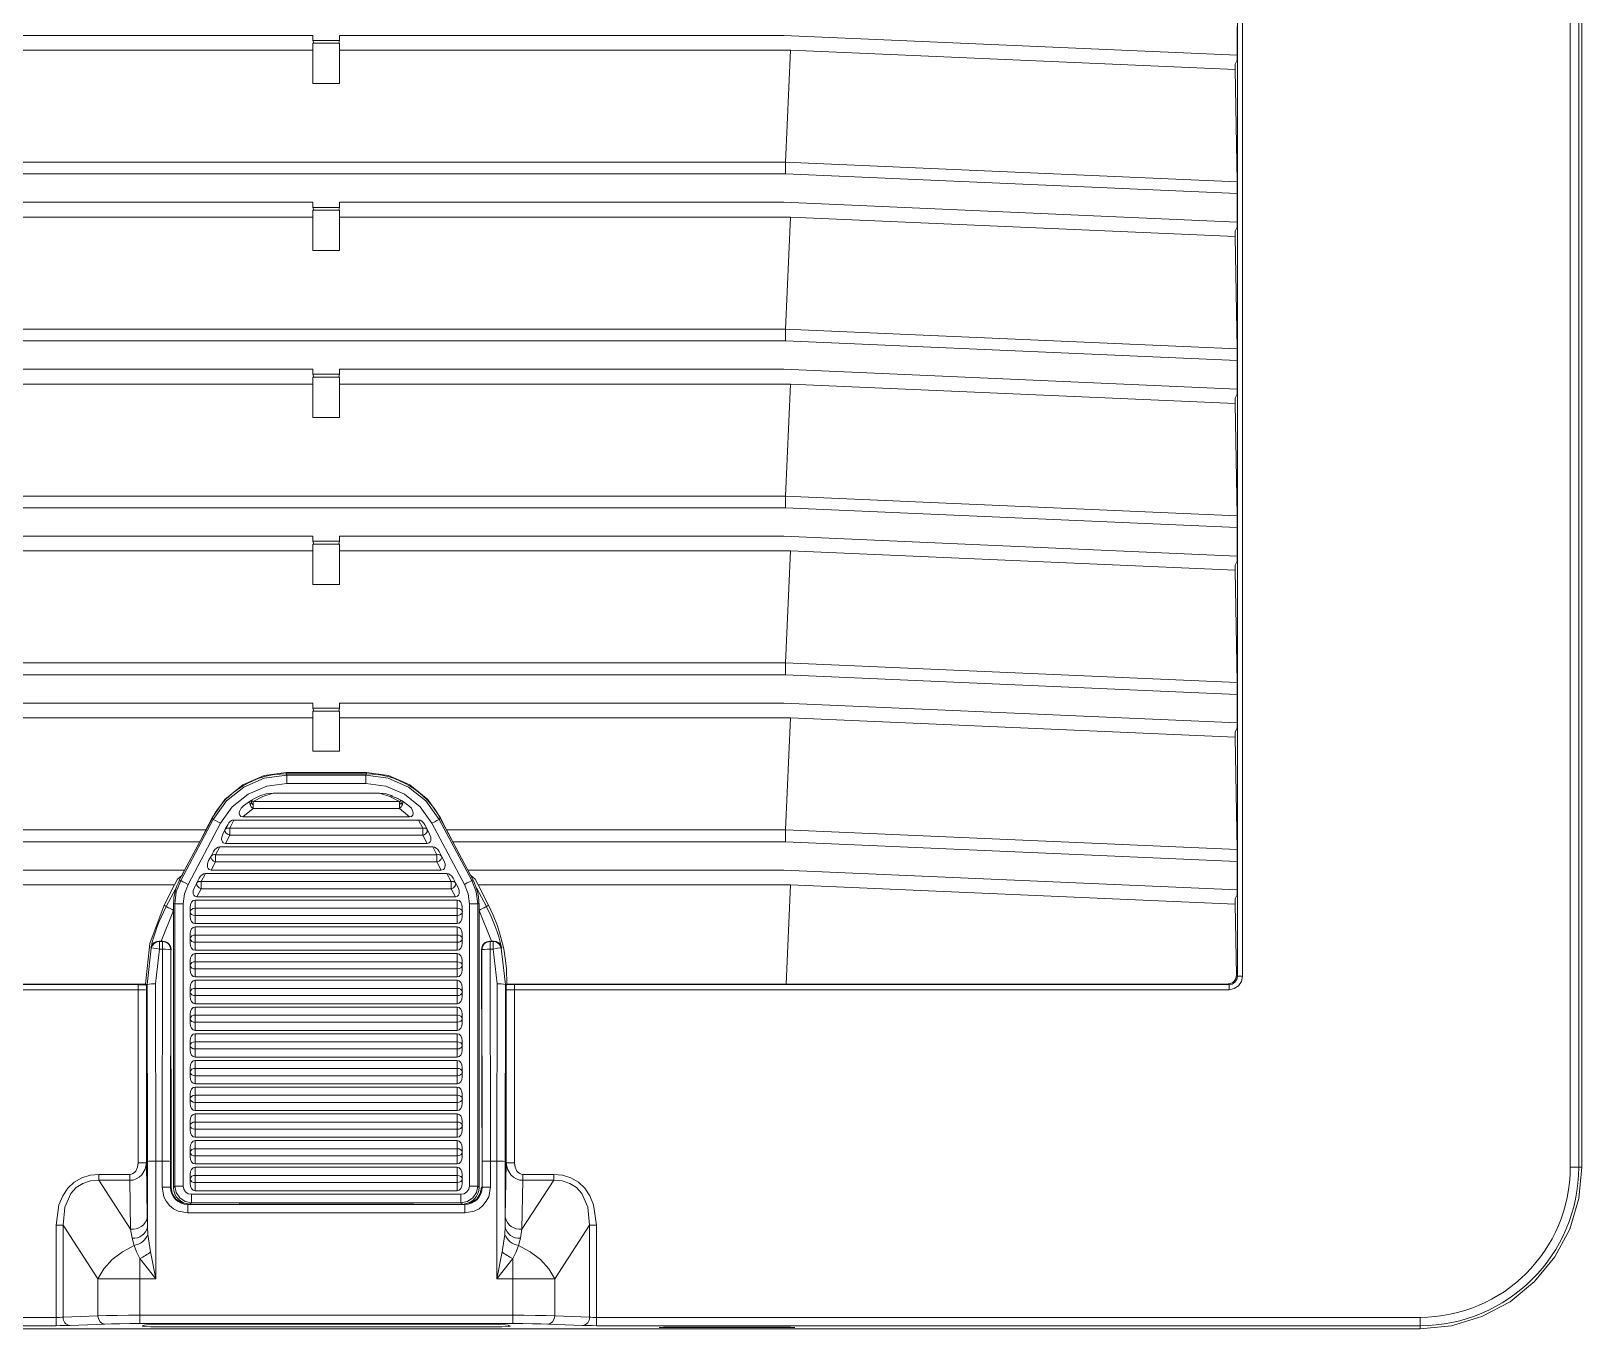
# Model space of a CAD drawing. Header units: millimetres. Extents: x -6000 to 26000, y -6000 to 26000.
# Drawn here: x 118.1 to 131.02, y -4200.36 to -4189.55 of the extents above; entities that cross this region are included whole.
import ezdxf

# ---------------------------------------------------------------- set-up
doc = ezdxf.new("R2010")
doc.units = ezdxf.units.MM
doc.header["$MEASUREMENT"] = 0
doc.layers.add('Чертеж и Рисунок_Ном._пера__7', color=7, linetype='Continuous', lineweight=15)
doc.layers.add('Чертеж и Рисунок_Ном._пера__8', color=7, linetype='Continuous', lineweight=15, true_color=0xa80f02)

msp = doc.modelspace()

# ---------------------------------------------------------------- linework, layer by layer
at = {"layer": 'Чертеж и Рисунок_Ном._пера__7', "color": 7, "linetype": 'Continuous', "lineweight": 15}
for p, q in [((130.923, -4199.015), (130.923, -4180.793)), ((130.993, -4199.015), (130.993, -4180.793)), ((131.02, -4199.015), (131.02, -4180.793)), ((128.15, -4182.382), (128.15, -4197.425)), ((128.192, -4182.382), (128.192, -4197.425)), ((116.748, -4189.586), (120.449, -4189.586)), ((120.449, -4189.628), (120.449, -4189.586)), ((120.671, -4189.586), (124.372, -4189.586)), ((120.671, -4189.586), (120.671, -4189.628)), ((124.372, -4189.586), (128.148, -4189.751)), ((128.148, -4189.751), (128.148, -4189.513)), ((116.693, -4189.709), (120.449, -4189.709)), ((120.449, -4189.628), (120.671, -4189.628)), ((120.455, -4189.652), (120.449, -4189.628)), ((120.449, -4189.987), (120.449, -4189.652)), ((120.449, -4189.652), (120.455, -4189.652)), ((120.455, -4189.652), (120.665, -4189.652)), ((120.671, -4189.628), (120.665, -4189.652)), ((120.665, -4189.652), (120.671, -4189.652)), ((120.671, -4189.652), (120.671, -4189.987)), ((120.671, -4189.709), (124.427, -4189.709)), ((124.427, -4189.709), (124.386, -4190.642)), ((128.131, -4189.87), (124.427, -4189.709)), ((128.148, -4189.793), (128.131, -4189.826)), ((128.131, -4189.87), (128.131, -4189.826)), ((128.131, -4189.87), (128.147, -4190.806)), ((128.147, -4189.751), (128.147, -4189.796)), ((128.148, -4189.751), (128.148, -4189.793)), ((120.449, -4189.987), (120.671, -4189.987)), ((116.734, -4190.642), (124.386, -4190.642)), ((124.386, -4190.642), (128.147, -4190.806)), ((124.384, -4190.74), (116.736, -4190.74)), ((124.384, -4190.74), (128.148, -4190.904)), ((128.148, -4191.142), (128.148, -4190.904)), ((116.748, -4190.977), (120.449, -4190.977)), ((120.449, -4191.019), (120.449, -4190.977)), ((120.449, -4191.019), (120.671, -4191.019)), ((120.455, -4191.043), (120.449, -4191.019)), ((120.671, -4191.019), (120.665, -4191.043)), ((120.671, -4190.977), (124.372, -4190.977)), ((120.671, -4190.977), (120.671, -4191.019)), ((124.372, -4190.977), (128.148, -4191.142)), ((116.693, -4191.1), (120.449, -4191.1)), ((120.449, -4191.378), (120.449, -4191.043)), ((120.449, -4191.043), (120.455, -4191.043)), ((120.455, -4191.043), (120.665, -4191.043)), ((120.665, -4191.043), (120.671, -4191.043)), ((120.671, -4191.043), (120.671, -4191.378)), ((120.671, -4191.1), (124.427, -4191.1)), ((124.427, -4191.1), (124.386, -4192.033)), ((128.131, -4191.261), (124.427, -4191.1)), ((128.147, -4191.142), (128.147, -4191.187)), ((128.148, -4191.142), (128.148, -4191.184)), ((128.148, -4191.184), (128.131, -4191.217)), ((128.131, -4191.261), (128.131, -4191.217)), ((128.131, -4191.261), (128.147, -4192.197)), ((120.449, -4191.378), (120.671, -4191.378)), ((116.734, -4192.033), (124.386, -4192.033)), ((124.386, -4192.033), (128.147, -4192.197)), ((124.384, -4192.131), (116.736, -4192.131)), ((124.384, -4192.131), (128.148, -4192.295)), ((128.148, -4192.533), (128.148, -4192.295)), ((116.748, -4192.368), (120.449, -4192.368)), ((120.449, -4192.41), (120.449, -4192.368)), ((120.449, -4192.41), (120.671, -4192.41)), ((120.455, -4192.434), (120.449, -4192.41)), ((120.449, -4192.434), (120.455, -4192.434)), ((120.449, -4192.769), (120.449, -4192.434)), ((120.455, -4192.434), (120.665, -4192.434)), ((120.671, -4192.41), (120.665, -4192.434)), ((120.665, -4192.434), (120.671, -4192.434)), ((120.671, -4192.368), (124.372, -4192.368)), ((120.671, -4192.368), (120.671, -4192.41)), ((120.671, -4192.434), (120.671, -4192.769)), ((124.372, -4192.368), (128.148, -4192.533)), ((116.693, -4192.491), (120.449, -4192.491)), ((120.671, -4192.491), (124.427, -4192.491)), ((124.427, -4192.491), (124.386, -4193.424)), ((128.131, -4192.652), (124.427, -4192.491)), ((128.148, -4192.575), (128.131, -4192.608)), ((128.147, -4192.533), (128.147, -4192.578)), ((128.148, -4192.533), (128.148, -4192.575)), ((128.131, -4192.652), (128.131, -4192.608)), ((128.131, -4192.652), (128.147, -4193.588)), ((120.449, -4192.769), (120.671, -4192.769)), ((116.734, -4193.424), (124.386, -4193.424)), ((124.386, -4193.424), (128.147, -4193.588)), ((124.384, -4193.522), (116.736, -4193.522)), ((124.384, -4193.522), (128.148, -4193.686)), ((128.148, -4193.924), (128.148, -4193.686)), ((116.748, -4193.759), (120.449, -4193.759)), ((120.449, -4193.801), (120.449, -4193.759)), ((120.449, -4193.801), (120.671, -4193.801)), ((120.455, -4193.825), (120.449, -4193.801)), ((120.449, -4193.825), (120.455, -4193.825)), ((120.449, -4194.16), (120.449, -4193.825)), ((120.455, -4193.825), (120.665, -4193.825)), ((120.671, -4193.801), (120.665, -4193.825)), ((120.665, -4193.825), (120.671, -4193.825)), ((120.671, -4193.759), (124.372, -4193.759)), ((120.671, -4193.759), (120.671, -4193.801)), ((120.671, -4193.825), (120.671, -4194.16)), ((124.372, -4193.759), (128.148, -4193.924)), ((116.693, -4193.882), (120.449, -4193.882)), ((120.671, -4193.882), (124.427, -4193.882)), ((124.427, -4193.882), (124.386, -4194.815)), ((128.131, -4194.043), (124.427, -4193.882)), ((128.148, -4193.966), (128.131, -4193.999)), ((128.131, -4194.043), (128.131, -4193.999)), ((128.147, -4193.924), (128.147, -4193.969)), ((128.148, -4193.924), (128.148, -4193.966)), ((128.131, -4194.043), (128.147, -4194.979)), ((120.449, -4194.16), (120.671, -4194.16)), ((116.734, -4194.815), (124.386, -4194.815)), ((124.384, -4194.913), (116.736, -4194.913)), ((124.384, -4194.913), (128.148, -4195.077)), ((124.386, -4194.815), (128.147, -4194.979)), ((116.748, -4195.15), (120.449, -4195.15)), ((120.449, -4195.192), (120.449, -4195.15)), ((120.671, -4195.15), (124.372, -4195.15)), ((120.671, -4195.15), (120.671, -4195.192)), ((124.372, -4195.15), (128.148, -4195.315)), ((128.148, -4195.315), (128.148, -4195.077)), ((116.693, -4195.273), (120.449, -4195.273)), ((120.449, -4195.192), (120.671, -4195.192)), ((120.455, -4195.216), (120.449, -4195.192)), ((120.449, -4195.216), (120.455, -4195.216)), ((120.449, -4195.551), (120.449, -4195.216)), ((120.455, -4195.216), (120.665, -4195.216)), ((120.671, -4195.192), (120.665, -4195.216)), ((120.665, -4195.216), (120.671, -4195.216)), ((120.671, -4195.216), (120.671, -4195.551)), ((120.671, -4195.273), (124.427, -4195.273)), ((124.427, -4195.273), (124.386, -4196.206)), ((128.131, -4195.434), (124.427, -4195.273)), ((128.148, -4195.357), (128.131, -4195.39)), ((128.131, -4195.434), (128.131, -4195.39)), ((128.147, -4195.315), (128.147, -4195.36)), ((128.148, -4195.315), (128.148, -4195.357)), ((120.449, -4195.551), (120.671, -4195.551)), ((128.131, -4195.434), (128.147, -4196.37)), ((120.224, -4195.738), (120.231, -4195.75)), ((120.224, -4195.738), (120.895, -4195.738)), ((120.225, -4195.728), (120.895, -4195.728)), ((120.231, -4195.75), (120.888, -4195.75)), ((120.231, -4195.819), (120.888, -4195.819)), ((120.895, -4195.738), (120.888, -4195.75)), ((120.117, -4195.901), (121.002, -4195.901)), ((121.165, -4195.948), (121.095, -4195.921)), ((121.152, -4195.943), (121.191, -4195.963)), ((119.864, -4196.096), (119.95, -4196.028)), ((119.871, -4196.005), (119.928, -4195.963)), ((119.925, -4195.993), (119.936, -4195.982)), ((119.95, -4195.969), (121.169, -4195.969)), ((121.169, -4196.028), (119.95, -4196.028)), ((121.169, -4196.028), (121.254, -4196.096)), ((121.194, -4195.993), (121.183, -4195.982)), ((121.248, -4196.005), (121.191, -4195.963)), ((116.734, -4196.206), (119.557, -4196.206)), ((119.335, -4196.625), (119.611, -4196.107)), ((119.347, -4196.628), (119.618, -4196.118)), ((119.408, -4196.66), (119.679, -4196.151)), ((119.557, -4196.206), (119.609, -4196.105)), ((119.611, -4196.107), (119.618, -4196.118)), ((119.718, -4196.201), (119.698, -4196.24)), ((119.739, -4196.163), (119.718, -4196.201)), ((119.791, -4196.124), (119.755, -4196.191)), ((119.755, -4196.191), (121.364, -4196.191)), ((119.755, -4196.251), (119.755, -4196.191)), ((119.791, -4196.124), (121.328, -4196.124)), ((121.254, -4196.096), (119.864, -4196.096)), ((121.328, -4196.124), (121.364, -4196.191)), ((121.364, -4196.251), (121.364, -4196.191)), ((121.38, -4196.163), (121.401, -4196.201)), ((121.421, -4196.24), (121.401, -4196.201)), ((121.44, -4196.151), (121.711, -4196.66)), ((121.508, -4196.107), (121.501, -4196.118)), ((121.501, -4196.118), (121.772, -4196.628)), ((121.508, -4196.107), (121.783, -4196.625)), ((121.511, -4196.105), (121.562, -4196.206)), ((121.562, -4196.206), (124.386, -4196.206)), ((124.386, -4196.206), (128.147, -4196.37)), ((119.506, -4196.304), (116.736, -4196.304)), ((119.506, -4196.304), (119.38, -4196.541)), ((119.719, -4196.318), (119.755, -4196.251)), ((121.4, -4196.318), (119.719, -4196.318)), ((121.364, -4196.251), (119.755, -4196.251)), ((121.4, -4196.318), (121.364, -4196.251)), ((121.74, -4196.541), (121.614, -4196.304)), ((121.614, -4196.304), (124.384, -4196.304)), ((124.384, -4196.304), (128.148, -4196.468)), ((119.6, -4196.424), (119.579, -4196.462)), ((119.62, -4196.386), (119.6, -4196.424)), ((119.673, -4196.346), (119.637, -4196.414)), ((119.637, -4196.414), (121.482, -4196.414)), ((119.637, -4196.473), (119.637, -4196.414)), ((119.673, -4196.346), (121.446, -4196.346)), ((121.446, -4196.346), (121.482, -4196.414)), ((121.482, -4196.473), (121.482, -4196.414)), ((121.499, -4196.386), (121.519, -4196.424)), ((121.539, -4196.462), (121.519, -4196.424)), ((116.748, -4196.541), (119.38, -4196.541)), ((119.358, -4196.583), (119.32, -4196.617)), ((119.358, -4196.583), (119.38, -4196.541)), ((119.518, -4196.637), (119.554, -4196.569)), ((119.554, -4196.569), (121.565, -4196.569)), ((119.601, -4196.541), (119.637, -4196.473)), ((121.518, -4196.541), (119.601, -4196.541)), ((121.482, -4196.473), (119.637, -4196.473)), ((121.518, -4196.541), (121.482, -4196.473)), ((121.565, -4196.569), (121.601, -4196.637)), ((121.74, -4196.541), (121.762, -4196.583)), ((121.74, -4196.541), (124.372, -4196.541)), ((121.8, -4196.617), (121.762, -4196.583)), ((124.372, -4196.541), (128.148, -4196.706)), ((128.148, -4196.706), (128.148, -4196.468)), ((119.295, -4196.664), (116.693, -4196.664)), ((119.208, -4196.834), (119.295, -4196.664)), ((119.295, -4196.664), (119.32, -4196.617)), ((119.335, -4196.625), (119.347, -4196.628)), ((119.461, -4196.685), (119.481, -4196.647)), ((119.502, -4196.608), (119.481, -4196.647)), ((119.482, -4196.763), (119.518, -4196.696)), ((119.518, -4196.696), (119.518, -4196.637)), ((119.518, -4196.637), (121.601, -4196.637)), ((121.601, -4196.696), (119.518, -4196.696)), ((121.601, -4196.696), (121.601, -4196.637)), ((121.637, -4196.763), (121.601, -4196.696)), ((121.617, -4196.608), (121.637, -4196.647)), ((121.658, -4196.685), (121.637, -4196.647)), ((121.783, -4196.625), (121.772, -4196.628)), ((121.8, -4196.617), (121.824, -4196.664)), ((121.824, -4196.664), (121.912, -4196.834)), ((124.427, -4196.664), (121.824, -4196.664)), ((124.427, -4196.664), (124.391, -4197.491)), ((128.131, -4196.825), (124.427, -4196.664)), ((128.147, -4196.706), (128.147, -4196.751)), ((128.148, -4196.706), (128.148, -4196.748)), ((119.226, -4196.844), (119.208, -4196.834)), ((119.287, -4196.82), (119.298, -4196.823)), ((119.287, -4199.184), (119.287, -4196.82)), ((119.298, -4199.173), (119.298, -4196.823)), ((119.367, -4199.173), (119.367, -4196.823)), ((119.426, -4196.85), (119.426, -4196.889)), ((119.468, -4196.791), (121.651, -4196.791)), ((119.468, -4196.859), (119.468, -4196.791)), ((121.637, -4196.763), (119.482, -4196.763)), ((121.651, -4196.791), (121.651, -4196.859)), ((121.693, -4196.85), (121.693, -4196.889)), ((121.752, -4196.823), (121.752, -4199.173)), ((121.832, -4196.82), (121.821, -4196.823)), ((121.821, -4196.823), (121.821, -4199.173)), ((121.832, -4196.82), (121.832, -4199.184)), ((121.912, -4196.834), (121.894, -4196.844)), ((128.148, -4196.748), (128.131, -4196.781)), ((128.131, -4196.825), (128.131, -4196.781)), ((128.131, -4196.825), (128.141, -4197.417)), ((119.184, -4197.133), (119.288, -4196.877)), ((119.426, -4196.927), (119.426, -4196.889)), ((119.468, -4196.859), (121.651, -4196.859)), ((119.468, -4196.918), (119.468, -4196.859)), ((121.651, -4196.918), (119.468, -4196.918)), ((119.468, -4196.986), (119.468, -4196.918)), ((121.651, -4196.918), (121.651, -4196.859)), ((121.651, -4196.986), (121.651, -4196.918)), ((121.693, -4196.927), (121.693, -4196.889)), ((121.832, -4196.877), (121.936, -4197.133)), ((119.426, -4197.073), (119.426, -4197.111)), ((119.426, -4197.111), (119.426, -4197.15)), ((121.651, -4196.986), (119.468, -4196.986)), ((119.468, -4197.014), (121.651, -4197.014)), ((119.468, -4197.014), (119.468, -4197.082)), ((119.468, -4197.141), (119.468, -4197.082)), ((119.468, -4197.082), (121.651, -4197.082)), ((121.651, -4197.014), (121.651, -4197.082)), ((121.651, -4197.141), (121.651, -4197.082)), ((121.693, -4197.073), (121.693, -4197.111)), ((121.693, -4197.15), (121.693, -4197.111)), ((119.068, -4197.494), (119.102, -4197.19)), ((119.102, -4197.19), (119.099, -4197.186)), ((119.138, -4197.488), (119.17, -4197.199)), ((119.17, -4197.135), (119.168, -4197.133)), ((119.168, -4197.133), (119.184, -4197.133)), ((119.17, -4197.135), (119.195, -4197.135)), ((119.195, -4197.199), (119.17, -4197.199)), ((119.184, -4197.133), (119.197, -4197.133)), ((119.192, -4198.965), (119.195, -4197.199)), ((119.195, -4197.135), (119.197, -4197.133)), ((119.261, -4198.968), (119.264, -4197.205)), ((119.267, -4197.202), (119.264, -4197.205)), ((119.264, -4197.205), (119.267, -4199.183)), ((121.651, -4197.141), (119.468, -4197.141)), ((119.468, -4197.209), (119.468, -4197.141)), ((121.651, -4197.209), (119.468, -4197.209)), ((119.468, -4197.236), (121.651, -4197.236)), ((119.468, -4197.236), (119.468, -4197.304)), ((121.651, -4197.209), (121.651, -4197.141)), ((121.651, -4197.236), (121.651, -4197.304)), ((121.858, -4199.183), (121.853, -4197.202)), ((121.853, -4197.202), (121.856, -4197.205)), ((121.856, -4197.205), (121.858, -4198.968)), ((121.923, -4197.133), (121.925, -4197.135)), ((121.925, -4197.135), (121.936, -4197.133)), ((121.95, -4197.135), (121.925, -4197.135)), ((121.95, -4197.199), (121.925, -4197.199)), ((121.925, -4197.199), (121.928, -4198.965)), ((121.936, -4197.133), (121.952, -4197.133)), ((121.952, -4197.133), (121.95, -4197.135)), ((121.982, -4197.488), (121.95, -4197.199)), ((122.021, -4197.186), (122.018, -4197.19)), ((122.018, -4197.19), (122.052, -4197.494)), ((119.426, -4197.295), (119.426, -4197.334)), ((119.426, -4197.372), (119.426, -4197.334)), ((119.468, -4197.304), (119.468, -4197.363)), ((119.468, -4197.304), (121.651, -4197.304)), ((121.651, -4197.363), (119.468, -4197.363)), ((119.468, -4197.431), (119.468, -4197.363)), ((121.651, -4197.304), (121.651, -4197.363)), ((121.651, -4197.431), (121.651, -4197.363)), ((121.693, -4197.334), (121.693, -4197.295)), ((121.693, -4197.372), (121.693, -4197.334)), ((118.992, -4197.495), (113.04, -4197.495)), ((119.055, -4197.491), (116.729, -4197.491)), ((119.06, -4197.495), (119.055, -4197.491)), ((119.068, -4197.494), (119.06, -4197.495)), ((119.071, -4198.968), (119.068, -4197.494)), ((119.14, -4198.965), (119.138, -4197.488)), ((121.651, -4197.431), (119.468, -4197.431)), ((119.468, -4197.459), (121.651, -4197.459)), ((119.468, -4197.527), (119.468, -4197.459)), ((121.651, -4197.459), (121.651, -4197.527)), ((121.982, -4197.488), (121.98, -4198.965)), ((122.052, -4197.494), (122.049, -4198.968)), ((122.06, -4197.495), (122.052, -4197.494)), ((122.065, -4197.491), (122.06, -4197.495)), ((124.391, -4197.491), (122.065, -4197.491)), ((128.08, -4197.495), (122.128, -4197.495)), ((128.073, -4197.488), (124.391, -4197.491)), ((128.08, -4197.495), (128.073, -4197.488)), ((128.141, -4197.417), (128.15, -4197.425)), ((118.992, -4197.537), (113.04, -4197.537)), ((118.992, -4198.979), (118.992, -4197.537)), ((119.061, -4197.539), (119.061, -4198.979)), ((119.426, -4197.518), (119.426, -4197.556)), ((119.426, -4197.595), (119.426, -4197.556)), ((119.468, -4197.527), (121.651, -4197.527)), ((119.468, -4197.586), (119.468, -4197.527)), ((121.651, -4197.586), (119.468, -4197.586)), ((119.468, -4197.654), (119.468, -4197.586)), ((121.651, -4197.586), (121.651, -4197.527)), ((121.651, -4197.654), (121.651, -4197.586)), ((121.693, -4197.518), (121.693, -4197.556)), ((121.693, -4197.595), (121.693, -4197.556)), ((122.059, -4198.979), (122.059, -4197.539)), ((122.128, -4197.537), (122.128, -4198.979)), ((128.08, -4197.537), (122.128, -4197.537)), ((119.426, -4197.741), (119.426, -4197.779)), ((121.651, -4197.654), (119.468, -4197.654)), ((119.468, -4197.682), (121.651, -4197.682)), ((119.468, -4197.682), (119.468, -4197.749)), ((119.468, -4197.749), (119.468, -4197.808)), ((119.468, -4197.749), (121.651, -4197.749)), ((121.651, -4197.682), (121.651, -4197.749)), ((121.651, -4197.749), (121.651, -4197.808)), ((121.693, -4197.779), (121.693, -4197.741)), ((119.426, -4197.817), (119.426, -4197.779)), ((121.651, -4197.808), (119.468, -4197.808)), ((119.468, -4197.876), (119.468, -4197.808)), ((121.651, -4197.876), (119.468, -4197.876)), ((121.651, -4197.876), (121.651, -4197.808)), ((121.693, -4197.817), (121.693, -4197.779)), ((119.426, -4197.963), (119.426, -4198.001)), ((119.426, -4198.001), (119.426, -4198.04)), ((119.468, -4197.904), (119.468, -4197.972)), ((119.468, -4197.904), (121.651, -4197.904)), ((119.468, -4197.972), (121.651, -4197.972)), ((119.468, -4198.031), (119.468, -4197.972)), ((121.651, -4197.904), (121.651, -4197.972)), ((121.651, -4198.031), (121.651, -4197.972)), ((121.693, -4197.963), (121.693, -4198.001)), ((121.693, -4198.04), (121.693, -4198.001)), ((121.651, -4198.031), (119.468, -4198.031)), ((119.468, -4198.099), (119.468, -4198.031)), ((121.651, -4198.099), (119.468, -4198.099)), ((119.468, -4198.127), (119.468, -4198.195)), ((119.468, -4198.127), (121.651, -4198.127)), ((121.651, -4198.099), (121.651, -4198.031)), ((121.651, -4198.127), (121.651, -4198.195)), ((119.426, -4198.186), (119.426, -4198.224)), ((119.426, -4198.224), (119.426, -4198.262)), ((119.468, -4198.195), (121.651, -4198.195)), ((119.468, -4198.254), (119.468, -4198.195)), ((121.651, -4198.254), (119.468, -4198.254)), ((119.468, -4198.321), (119.468, -4198.254)), ((121.651, -4198.254), (121.651, -4198.195)), ((121.651, -4198.321), (121.651, -4198.254)), ((121.693, -4198.186), (121.693, -4198.224)), ((121.693, -4198.262), (121.693, -4198.224)), ((121.651, -4198.321), (119.468, -4198.321)), ((119.468, -4198.349), (121.651, -4198.349)), ((119.468, -4198.349), (119.468, -4198.417)), ((121.651, -4198.349), (121.651, -4198.417)), ((119.426, -4198.408), (119.426, -4198.447)), ((119.426, -4198.485), (119.426, -4198.447)), ((119.468, -4198.417), (119.468, -4198.476)), ((119.468, -4198.417), (121.651, -4198.417)), ((121.651, -4198.476), (119.468, -4198.476)), ((119.468, -4198.544), (119.468, -4198.476)), ((121.651, -4198.417), (121.651, -4198.476)), ((121.651, -4198.476), (121.651, -4198.544)), ((121.693, -4198.408), (121.693, -4198.447)), ((121.693, -4198.485), (121.693, -4198.447)), ((119.426, -4198.631), (119.426, -4198.669)), ((121.651, -4198.544), (119.468, -4198.544)), ((119.468, -4198.64), (119.468, -4198.572)), ((119.468, -4198.572), (121.651, -4198.572)), ((119.468, -4198.64), (121.651, -4198.64)), ((119.468, -4198.699), (119.468, -4198.64)), ((121.651, -4198.572), (121.651, -4198.64)), ((121.651, -4198.699), (121.651, -4198.64)), ((121.693, -4198.631), (121.693, -4198.669)), ((119.426, -4198.708), (119.426, -4198.669)), ((121.651, -4198.699), (119.468, -4198.699)), ((119.468, -4198.767), (119.468, -4198.699)), ((121.651, -4198.767), (119.468, -4198.767)), ((121.651, -4198.767), (121.651, -4198.699)), ((121.693, -4198.708), (121.693, -4198.669)), ((119.426, -4198.853), (119.426, -4198.892)), ((119.426, -4198.93), (119.426, -4198.892)), ((119.468, -4198.794), (121.651, -4198.794)), ((119.468, -4198.794), (119.468, -4198.862)), ((119.468, -4198.862), (119.468, -4198.921)), ((119.468, -4198.862), (121.651, -4198.862)), ((121.651, -4198.794), (121.651, -4198.862)), ((121.651, -4198.862), (121.651, -4198.921)), ((121.693, -4198.853), (121.693, -4198.892)), ((121.693, -4198.93), (121.693, -4198.892)), ((119.061, -4198.979), (119.069, -4199.433)), ((119.071, -4199.513), (119.071, -4198.968)), ((119.14, -4199.946), (119.14, -4198.965)), ((119.192, -4198.965), (119.14, -4198.965)), ((119.192, -4199.183), (119.192, -4198.965)), ((119.261, -4199.183), (119.261, -4198.968)), ((121.651, -4198.921), (119.468, -4198.921)), ((119.468, -4198.989), (119.468, -4198.921)), ((121.651, -4198.989), (119.468, -4198.989)), ((119.468, -4199.017), (121.651, -4199.017)), ((119.468, -4199.017), (119.468, -4199.085)), ((121.651, -4198.921), (121.651, -4198.989)), ((121.651, -4199.017), (121.651, -4199.085)), ((121.858, -4198.968), (121.858, -4199.183)), ((121.98, -4198.965), (121.928, -4198.965)), ((121.928, -4198.965), (121.928, -4199.183)), ((121.98, -4198.965), (121.98, -4199.946)), ((122.049, -4198.968), (122.049, -4199.513)), ((122.051, -4199.433), (122.059, -4198.979)), ((130.923, -4199.015), (130.993, -4199.015)), ((130.993, -4199.015), (131.02, -4199.015)), ((118.666, -4199.076), (118.923, -4199.076)), ((118.666, -4199.125), (118.93, -4199.532)), ((118.923, -4199.125), (118.666, -4199.125)), ((118.93, -4199.532), (118.923, -4199.125)), ((119.287, -4199.184), (119.298, -4199.173)), ((119.426, -4199.076), (119.426, -4199.114)), ((119.426, -4199.153), (119.426, -4199.114)), ((119.468, -4199.085), (119.468, -4199.144)), ((119.468, -4199.085), (121.651, -4199.085)), ((121.651, -4199.144), (119.468, -4199.144)), ((119.468, -4199.212), (119.468, -4199.144)), ((121.651, -4199.085), (121.651, -4199.144)), ((121.651, -4199.144), (121.651, -4199.212)), ((121.693, -4199.076), (121.693, -4199.114)), ((121.693, -4199.153), (121.693, -4199.114)), ((121.832, -4199.184), (121.821, -4199.173)), ((122.454, -4199.125), (122.19, -4199.532)), ((122.197, -4199.125), (122.19, -4199.532)), ((122.197, -4199.076), (122.454, -4199.076)), ((122.454, -4199.125), (122.197, -4199.125)), ((119.192, -4199.183), (119.261, -4199.183)), ((119.261, -4199.183), (119.267, -4199.183)), ((121.682, -4199.242), (119.437, -4199.242)), ((121.651, -4199.212), (119.468, -4199.212)), ((121.853, -4199.183), (121.858, -4199.183)), ((121.928, -4199.183), (121.858, -4199.183)), ((119.069, -4199.433), (119.071, -4199.513)), ((119.406, -4199.322), (119.406, -4199.327)), ((119.406, -4199.322), (119.409, -4199.322)), ((119.406, -4199.397), (119.406, -4199.327)), ((121.714, -4199.327), (119.406, -4199.327)), ((121.714, -4199.397), (119.406, -4199.397)), ((121.682, -4199.312), (119.437, -4199.312)), ((119.837, -4199.323), (119.837, -4199.322)), ((119.837, -4199.322), (121.283, -4199.323)), ((120.228, -4199.323), (119.837, -4199.323)), ((120.228, -4199.323), (120.963, -4199.323)), ((121.283, -4199.323), (120.963, -4199.323)), ((121.283, -4199.323), (121.283, -4199.322)), ((121.71, -4199.322), (121.714, -4199.322)), ((121.714, -4199.327), (121.714, -4199.322)), ((121.714, -4199.397), (121.714, -4199.327)), ((122.049, -4199.513), (122.051, -4199.433)), ((118.309, -4200.267), (118.309, -4199.5)), ((118.368, -4199.5), (118.657, -4199.946)), ((118.368, -4199.5), (118.368, -4200.265)), ((118.942, -4199.607), (118.93, -4199.532)), ((119.074, -4199.577), (119.071, -4199.513)), ((122.046, -4199.577), (122.049, -4199.513)), ((122.19, -4199.532), (122.178, -4199.607)), ((122.752, -4199.5), (122.463, -4199.946)), ((122.752, -4200.265), (122.752, -4199.5)), ((122.811, -4199.5), (122.811, -4200.267)), ((118.942, -4199.607), (118.958, -4199.669)), ((119.074, -4199.577), (119.096, -4199.72)), ((122.024, -4199.72), (122.046, -4199.577)), ((122.162, -4199.669), (122.178, -4199.607)), ((119.007, -4199.776), (119.14, -4199.946)), ((119.096, -4199.72), (119.14, -4199.946)), ((121.98, -4199.946), (122.024, -4199.72)), ((121.98, -4199.946), (122.113, -4199.776)), ((118.657, -4200.254), (118.657, -4199.946)), ((119.007, -4200.25), (119.007, -4199.946)), ((119.14, -4199.946), (119.007, -4199.946)), ((122.113, -4199.946), (121.98, -4199.946)), ((122.113, -4199.946), (122.113, -4200.25)), ((122.463, -4199.946), (122.463, -4200.254)), ((111.449, -4200.267), (118.309, -4200.267)), ((111.449, -4200.337), (118.309, -4200.337)), ((118.309, -4200.337), (118.309, -4200.267)), ((118.368, -4200.265), (118.657, -4200.254)), ((118.716, -4200.323), (118.426, -4200.335)), ((122.113, -4200.25), (119.007, -4200.25)), ((122.113, -4200.319), (119.007, -4200.319)), ((119.041, -4200.337), (119.025, -4200.34)), ((119.025, -4200.34), (119.026, -4200.34)), ((119.026, -4200.34), (119.044, -4200.331)), ((119.294, -4200.325), (119.837, -4200.325)), ((119.837, -4200.323), (121.283, -4200.323)), ((119.837, -4200.323), (119.837, -4200.325)), ((121.283, -4200.325), (121.283, -4200.323)), ((121.283, -4200.325), (121.826, -4200.325)), ((122.076, -4200.331), (122.094, -4200.34)), ((122.094, -4200.34), (122.095, -4200.34)), ((122.694, -4200.335), (122.404, -4200.323)), ((122.463, -4200.254), (122.752, -4200.265)), ((122.811, -4200.267), (122.811, -4200.337)), ((122.811, -4200.267), (129.671, -4200.267)), ((122.811, -4200.337), (129.671, -4200.337)), ((123.37, -4200.341), (124.427, -4200.341)), ((129.671, -4200.267), (129.671, -4200.337)), ((129.671, -4200.364), (129.671, -4200.337)), ((111.449, -4200.364), (129.671, -4200.364)), ((121.844, -4200.347), (119.276, -4200.347)), ((124.427, -4200.352), (123.37, -4200.352))]:
    msp.add_line(p, q, dxfattribs=at)
at = {"layer": 'Чертеж и Рисунок_Ном._пера__7', "color": 7, "linetype": 'Continuous', "lineweight": 15, "flags": 128}
for points in [[(124.386, -4190.642), (124.386, -4190.663), (124.385, -4190.687), (124.385, -4190.713), (124.384, -4190.74)], [(128.148, -4190.904), (128.148, -4190.877), (128.148, -4190.851), (128.148, -4190.827), (128.147, -4190.806)], [(124.386, -4192.033), (124.386, -4192.054), (124.385, -4192.078), (124.385, -4192.104), (124.384, -4192.131)], [(128.148, -4192.295), (128.148, -4192.268), (128.148, -4192.242), (128.148, -4192.218), (128.147, -4192.197)], [(124.386, -4193.424), (124.386, -4193.445), (124.385, -4193.469), (124.385, -4193.495), (124.384, -4193.522)], [(128.148, -4193.686), (128.148, -4193.659), (128.148, -4193.633), (128.148, -4193.609), (128.147, -4193.588)], [(124.386, -4194.815), (124.386, -4194.836), (124.385, -4194.86), (124.385, -4194.886), (124.384, -4194.913)], [(128.148, -4195.077), (128.148, -4195.05), (128.148, -4195.024), (128.148, -4195), (128.147, -4194.979)], [(119.609, -4196.105), (119.715, -4195.953), (119.864, -4195.83), (120.041, -4195.753), (120.225, -4195.728)], [(119.618, -4196.118), (119.729, -4195.964), (119.873, -4195.849), (120.043, -4195.775), (120.231, -4195.75)], [(119.679, -4196.151), (119.777, -4196.014), (119.909, -4195.908), (120.064, -4195.842), (120.231, -4195.819)], [(120.231, -4195.75), (120.231, -4195.771), (120.231, -4195.793), (120.231, -4195.819)], [(120.888, -4195.75), (120.888, -4195.771), (120.888, -4195.793), (120.888, -4195.819)], [(120.888, -4195.75), (121.076, -4195.775), (121.246, -4195.849), (121.39, -4195.964), (121.501, -4196.118)], [(120.888, -4195.819), (121.055, -4195.842), (121.21, -4195.908), (121.341, -4196.014), (121.44, -4196.151)], [(120.895, -4195.728), (121.079, -4195.753), (121.256, -4195.83), (121.405, -4195.953), (121.511, -4196.105)], [(120.007, -4195.922), (119.966, -4195.941), (119.93, -4195.962)], [(120.117, -4195.901), (120.031, -4195.928), (119.95, -4195.969)], [(120.007, -4195.922), (120.059, -4195.906), (120.117, -4195.901)], [(121.002, -4195.901), (121.088, -4195.928), (121.169, -4195.969)], [(121.002, -4195.901), (121.06, -4195.906), (121.111, -4195.922)], [(119.864, -4196.096), (119.849, -4196.093), (119.839, -4196.083), (119.835, -4196.07), (119.837, -4196.053), (119.85, -4196.026), (119.871, -4196.005)], [(119.925, -4195.993), (119.922, -4195.983), (119.924, -4195.968)], [(119.95, -4196.028), (119.942, -4196.021), (119.935, -4196.013), (119.929, -4196.003), (119.925, -4195.993)], [(119.928, -4195.963), (119.938, -4195.962)], [(119.938, -4195.962), (119.936, -4195.982)], [(119.936, -4195.982), (119.943, -4195.99), (119.95, -4195.998)], [(119.938, -4195.962), (119.95, -4195.969)], [(119.95, -4195.969), (119.95, -4195.982), (119.95, -4195.998)], [(119.95, -4196.028), (119.95, -4196.014), (119.95, -4195.998)], [(121.169, -4195.969), (121.181, -4195.962)], [(121.169, -4195.969), (121.169, -4195.982), (121.169, -4195.998)], [(121.183, -4195.982), (121.176, -4195.99), (121.169, -4195.998)], [(121.194, -4195.993), (121.19, -4196.003), (121.184, -4196.013), (121.176, -4196.021), (121.169, -4196.028)], [(121.169, -4195.998), (121.169, -4196.014), (121.169, -4196.028)], [(121.181, -4195.962), (121.183, -4195.982)], [(121.181, -4195.962), (121.191, -4195.963)], [(121.191, -4195.963), (121.197, -4195.974), (121.194, -4195.993)], [(121.248, -4196.005), (121.269, -4196.026), (121.282, -4196.053), (121.284, -4196.069), (121.28, -4196.083), (121.269, -4196.093), (121.254, -4196.096)], [(119.557, -4196.206), (119.534, -4196.251), (119.506, -4196.304)], [(119.618, -4196.118), (119.637, -4196.128), (119.656, -4196.139), (119.679, -4196.151)], [(119.755, -4196.251), (119.737, -4196.242), (119.723, -4196.23), (119.716, -4196.215), (119.718, -4196.201)], [(119.718, -4196.201), (119.732, -4196.191), (119.743, -4196.19), (119.755, -4196.191)], [(119.739, -4196.163), (119.749, -4196.147), (119.762, -4196.134), (119.777, -4196.126), (119.791, -4196.124)], [(121.328, -4196.124), (121.342, -4196.126), (121.356, -4196.134), (121.37, -4196.147), (121.38, -4196.163)], [(121.364, -4196.191), (121.376, -4196.19), (121.386, -4196.191), (121.401, -4196.201)], [(121.401, -4196.201), (121.401, -4196.221)], [(121.501, -4196.118), (121.482, -4196.128), (121.463, -4196.139), (121.44, -4196.151)], [(121.614, -4196.304), (121.586, -4196.251), (121.562, -4196.206)], [(124.386, -4196.206), (124.386, -4196.227), (124.385, -4196.251), (124.385, -4196.277), (124.384, -4196.304)], [(119.719, -4196.318), (119.701, -4196.313), (119.694, -4196.305), (119.689, -4196.293), (119.687, -4196.281), (119.689, -4196.266), (119.698, -4196.24)], [(121.401, -4196.221), (121.395, -4196.23), (121.386, -4196.239), (121.376, -4196.246), (121.364, -4196.251)], [(121.421, -4196.24), (121.43, -4196.266), (121.432, -4196.28), (121.43, -4196.293), (121.425, -4196.304), (121.418, -4196.313), (121.4, -4196.318)], [(119.601, -4196.541), (119.583, -4196.535), (119.576, -4196.527), (119.571, -4196.516), (119.569, -4196.503), (119.57, -4196.488), (119.579, -4196.462)], [(119.637, -4196.473), (119.619, -4196.465), (119.605, -4196.452), (119.598, -4196.437), (119.6, -4196.424)], [(119.6, -4196.424), (119.614, -4196.413), (119.625, -4196.412), (119.637, -4196.414)], [(119.62, -4196.386), (119.631, -4196.37), (119.644, -4196.357), (119.658, -4196.349), (119.673, -4196.346)], [(121.446, -4196.346), (121.46, -4196.349), (121.475, -4196.357), (121.488, -4196.37), (121.499, -4196.386)], [(121.482, -4196.414), (121.494, -4196.412), (121.505, -4196.413), (121.519, -4196.424)], [(121.519, -4196.424), (121.521, -4196.437), (121.514, -4196.452), (121.5, -4196.465), (121.482, -4196.473)], [(121.539, -4196.462), (121.549, -4196.488), (121.55, -4196.503), (121.548, -4196.516), (121.544, -4196.527), (121.536, -4196.535), (121.518, -4196.541)], [(128.148, -4196.468), (128.148, -4196.441), (128.148, -4196.415), (128.148, -4196.391), (128.147, -4196.37)], [(119.502, -4196.608), (119.513, -4196.592), (119.526, -4196.58), (119.54, -4196.571), (119.554, -4196.569)], [(121.565, -4196.569), (121.579, -4196.571), (121.593, -4196.58), (121.606, -4196.592), (121.617, -4196.608)], [(119.298, -4196.823), (119.31, -4196.722), (119.347, -4196.628)], [(119.347, -4196.628), (119.366, -4196.638), (119.385, -4196.648), (119.408, -4196.66)], [(119.367, -4196.823), (119.378, -4196.739), (119.408, -4196.66)], [(119.482, -4196.763), (119.464, -4196.758), (119.457, -4196.75), (119.452, -4196.739), (119.451, -4196.726), (119.452, -4196.711), (119.461, -4196.685)], [(119.518, -4196.696), (119.5, -4196.688), (119.486, -4196.675), (119.48, -4196.66), (119.481, -4196.647)], [(119.481, -4196.647), (119.496, -4196.636), (119.506, -4196.635), (119.518, -4196.637)], [(121.601, -4196.637), (121.612, -4196.635), (121.623, -4196.636), (121.637, -4196.647)], [(121.637, -4196.647), (121.639, -4196.66), (121.632, -4196.675), (121.619, -4196.688), (121.601, -4196.696)], [(121.658, -4196.685), (121.667, -4196.711), (121.668, -4196.725), (121.666, -4196.739), (121.662, -4196.749), (121.654, -4196.758), (121.637, -4196.763)], [(121.772, -4196.628), (121.753, -4196.638), (121.734, -4196.648), (121.711, -4196.66)], [(121.711, -4196.66), (121.741, -4196.739), (121.752, -4196.823)], [(121.772, -4196.628), (121.809, -4196.722), (121.821, -4196.823)], [(119.055, -4197.491), (119.091, -4197.153), (119.208, -4196.834)], [(119.288, -4196.877), (119.276, -4196.87), (119.264, -4196.864), (119.254, -4196.859), (119.245, -4196.854), (119.231, -4196.847)], [(119.298, -4196.823), (119.319, -4196.823), (119.342, -4196.823), (119.367, -4196.823)], [(119.426, -4196.85), (119.429, -4196.828), (119.438, -4196.809), (119.452, -4196.795), (119.468, -4196.791)], [(121.651, -4196.791), (121.667, -4196.795), (121.681, -4196.809), (121.69, -4196.829), (121.693, -4196.85)], [(121.821, -4196.823), (121.8, -4196.823), (121.777, -4196.823), (121.752, -4196.823)], [(121.832, -4196.877), (121.844, -4196.87), (121.855, -4196.864), (121.866, -4196.859), (121.875, -4196.854), (121.889, -4196.847)], [(122.065, -4197.491), (122.061, -4197.364), (122.054, -4197.294), (122.038, -4197.196), (122.015, -4197.101), (121.985, -4197.004), (121.95, -4196.915), (121.912, -4196.834)], [(119.426, -4196.889), (119.429, -4196.877), (119.438, -4196.868), (119.452, -4196.861), (119.468, -4196.859)], [(119.468, -4196.918), (119.452, -4196.916), (119.438, -4196.91), (119.429, -4196.9), (119.426, -4196.889)], [(119.468, -4196.986), (119.452, -4196.982), (119.438, -4196.969), (119.429, -4196.949), (119.426, -4196.927)], [(121.693, -4196.927), (121.69, -4196.95), (121.681, -4196.969), (121.667, -4196.982), (121.651, -4196.986)], [(119.426, -4197.073), (119.429, -4197.05), (119.438, -4197.031), (119.452, -4197.018), (119.468, -4197.014)], [(121.651, -4197.014), (121.667, -4197.018), (121.681, -4197.031), (121.69, -4197.051), (121.693, -4197.073)], [(119.099, -4197.186), (119.105, -4197.17), (119.123, -4197.148), (119.145, -4197.136), (119.168, -4197.133)], [(119.102, -4197.19), (119.111, -4197.168), (119.126, -4197.151), (119.147, -4197.139), (119.17, -4197.135)], [(119.17, -4197.199), (119.145, -4197.194), (119.123, -4197.19), (119.107, -4197.189)], [(119.17, -4197.199), (119.17, -4197.174), (119.17, -4197.154), (119.17, -4197.14)], [(119.195, -4197.135), (119.221, -4197.141), (119.244, -4197.156), (119.259, -4197.178), (119.264, -4197.205)], [(119.195, -4197.199), (119.195, -4197.174), (119.195, -4197.154), (119.195, -4197.14)], [(119.264, -4197.205), (119.243, -4197.201), (119.221, -4197.199), (119.195, -4197.199)], [(119.197, -4197.133), (119.223, -4197.138), (119.235, -4197.144), (119.246, -4197.153), (119.255, -4197.164), (119.262, -4197.177), (119.267, -4197.202)], [(119.468, -4197.209), (119.452, -4197.204), (119.438, -4197.191), (119.429, -4197.171), (119.426, -4197.15)], [(119.426, -4197.295), (119.429, -4197.273), (119.438, -4197.254), (119.452, -4197.241), (119.468, -4197.236)], [(121.693, -4197.15), (121.69, -4197.172), (121.681, -4197.191), (121.667, -4197.204), (121.651, -4197.209)], [(121.651, -4197.236), (121.667, -4197.241), (121.681, -4197.254), (121.69, -4197.274), (121.693, -4197.295)], [(121.853, -4197.202), (121.858, -4197.177), (121.865, -4197.164), (121.874, -4197.153), (121.884, -4197.144), (121.897, -4197.138), (121.923, -4197.133)], [(121.856, -4197.205), (121.861, -4197.178), (121.876, -4197.156), (121.899, -4197.141), (121.925, -4197.135)], [(121.925, -4197.199), (121.899, -4197.199), (121.877, -4197.201), (121.861, -4197.203)], [(121.925, -4197.135), (121.925, -4197.154), (121.925, -4197.174), (121.925, -4197.199)], [(121.95, -4197.135), (121.973, -4197.139), (121.994, -4197.151), (122.009, -4197.168), (122.018, -4197.19)], [(121.95, -4197.199), (121.95, -4197.174), (121.95, -4197.154), (121.95, -4197.14)], [(122.018, -4197.19), (122.003, -4197.189), (121.986, -4197.192), (121.974, -4197.194), (121.95, -4197.199)], [(121.952, -4197.133), (121.974, -4197.136), (121.996, -4197.148), (122.01, -4197.162), (122.021, -4197.186)], [(121.651, -4197.304), (121.667, -4197.307), (121.681, -4197.313), (121.69, -4197.323), (121.693, -4197.334)], [(121.693, -4197.334), (121.69, -4197.345), (121.681, -4197.355), (121.667, -4197.361), (121.651, -4197.363)], [(119.06, -4197.496), (119.034, -4197.496), (119.012, -4197.497), (118.991, -4197.498)], [(118.992, -4197.537), (118.992, -4197.521), (118.992, -4197.507), (118.992, -4197.495)], [(118.992, -4197.495), (119.028, -4197.495), (119.06, -4197.495)], [(119.061, -4197.539), (119.061, -4197.528), (119.061, -4197.51), (119.06, -4197.499)], [(119.468, -4197.431), (119.452, -4197.427), (119.438, -4197.414), (119.429, -4197.394), (119.426, -4197.372)], [(119.426, -4197.518), (119.429, -4197.496), (119.438, -4197.476), (119.452, -4197.463), (119.468, -4197.459)], [(121.693, -4197.372), (121.69, -4197.395), (121.681, -4197.414), (121.667, -4197.427), (121.651, -4197.431)], [(121.651, -4197.459), (121.667, -4197.463), (121.681, -4197.476), (121.69, -4197.496), (121.693, -4197.518)], [(122.06, -4197.495), (122.059, -4197.51), (122.059, -4197.528), (122.059, -4197.539)], [(122.128, -4197.495), (122.091, -4197.495), (122.06, -4197.495)], [(122.128, -4197.495), (122.128, -4197.507), (122.128, -4197.521), (122.128, -4197.537)], [(128.073, -4197.488), (128.086, -4197.487), (128.099, -4197.483), (128.111, -4197.476), (128.122, -4197.467), (128.137, -4197.443), (128.141, -4197.417)], [(128.192, -4197.425), (128.183, -4197.468), (128.159, -4197.504), (128.123, -4197.528), (128.08, -4197.537)], [(128.15, -4197.425), (128.145, -4197.452), (128.129, -4197.475), (128.107, -4197.49), (128.08, -4197.495)], [(128.08, -4197.537), (128.08, -4197.521), (128.08, -4197.507), (128.08, -4197.495)], [(128.192, -4197.425), (128.176, -4197.425), (128.162, -4197.425), (128.15, -4197.425)], [(118.992, -4197.537), (119.013, -4197.537), (119.035, -4197.537), (119.053, -4197.538)], [(119.468, -4197.654), (119.452, -4197.65), (119.438, -4197.636), (119.429, -4197.616), (119.426, -4197.595)], [(121.693, -4197.595), (121.69, -4197.617), (121.681, -4197.636), (121.667, -4197.65), (121.651, -4197.654)], [(122.059, -4197.539), (122.075, -4197.537), (122.107, -4197.537), (122.128, -4197.537)], [(119.426, -4197.741), (119.429, -4197.718), (119.438, -4197.699), (119.452, -4197.686), (119.468, -4197.682)], [(121.651, -4197.682), (121.667, -4197.686), (121.681, -4197.699), (121.69, -4197.719), (121.693, -4197.741)], [(121.651, -4197.749), (121.667, -4197.752), (121.681, -4197.758), (121.69, -4197.768), (121.693, -4197.779)], [(119.468, -4197.876), (119.452, -4197.872), (119.438, -4197.859), (119.429, -4197.839), (119.426, -4197.817)], [(121.693, -4197.779), (121.69, -4197.79), (121.681, -4197.8), (121.667, -4197.806), (121.651, -4197.808)], [(121.693, -4197.817), (121.69, -4197.84), (121.681, -4197.859), (121.667, -4197.872), (121.651, -4197.876)], [(119.426, -4197.963), (119.429, -4197.941), (119.438, -4197.921), (119.452, -4197.908), (119.468, -4197.904)], [(119.426, -4198.001), (119.429, -4197.99), (119.438, -4197.981), (119.452, -4197.974), (119.468, -4197.972)], [(119.468, -4198.031), (119.452, -4198.029), (119.438, -4198.022), (119.429, -4198.013), (119.426, -4198.001)], [(121.651, -4197.904), (121.667, -4197.908), (121.681, -4197.921), (121.69, -4197.941), (121.693, -4197.963)], [(121.651, -4197.972), (121.667, -4197.974), (121.681, -4197.981), (121.69, -4197.99), (121.693, -4198.001)], [(121.693, -4198.001), (121.69, -4198.013), (121.681, -4198.022), (121.667, -4198.029), (121.651, -4198.031)], [(119.468, -4198.099), (119.452, -4198.095), (119.438, -4198.082), (119.429, -4198.062), (119.426, -4198.04)], [(119.426, -4198.186), (119.429, -4198.163), (119.438, -4198.144), (119.452, -4198.131), (119.468, -4198.127)], [(121.693, -4198.04), (121.69, -4198.062), (121.681, -4198.082), (121.667, -4198.095), (121.651, -4198.099)], [(121.651, -4198.127), (121.667, -4198.131), (121.681, -4198.144), (121.69, -4198.164), (121.693, -4198.186)], [(119.468, -4198.321), (119.452, -4198.317), (119.438, -4198.304), (119.429, -4198.284), (119.426, -4198.262)], [(121.693, -4198.262), (121.69, -4198.285), (121.681, -4198.304), (121.667, -4198.317), (121.651, -4198.321)], [(119.426, -4198.408), (119.429, -4198.386), (119.438, -4198.367), (119.452, -4198.353), (119.468, -4198.349)], [(121.651, -4198.349), (121.667, -4198.353), (121.681, -4198.367), (121.69, -4198.387), (121.693, -4198.408)], [(119.426, -4198.447), (119.429, -4198.435), (119.438, -4198.426), (119.452, -4198.419), (119.468, -4198.417)], [(119.468, -4198.476), (119.452, -4198.474), (119.438, -4198.467), (119.429, -4198.458), (119.426, -4198.447)], [(119.468, -4198.544), (119.452, -4198.54), (119.438, -4198.527), (119.429, -4198.507), (119.426, -4198.485)], [(121.693, -4198.485), (121.69, -4198.507), (121.681, -4198.527), (121.667, -4198.54), (121.651, -4198.544)], [(119.426, -4198.631), (119.429, -4198.608), (119.438, -4198.589), (119.452, -4198.576), (119.468, -4198.572)], [(119.426, -4198.669), (119.429, -4198.658), (119.438, -4198.648), (119.452, -4198.642), (119.468, -4198.64)], [(121.651, -4198.572), (121.667, -4198.576), (121.681, -4198.589), (121.69, -4198.609), (121.693, -4198.631)], [(119.468, -4198.699), (119.452, -4198.696), (119.438, -4198.69), (119.429, -4198.68), (119.426, -4198.669)], [(119.468, -4198.767), (119.452, -4198.762), (119.438, -4198.749), (119.429, -4198.729), (119.426, -4198.708)], [(121.693, -4198.708), (121.69, -4198.73), (121.681, -4198.749), (121.667, -4198.762), (121.651, -4198.767)], [(119.426, -4198.853), (119.429, -4198.831), (119.438, -4198.812), (119.452, -4198.798), (119.468, -4198.794)], [(121.651, -4198.794), (121.667, -4198.798), (121.681, -4198.812), (121.69, -4198.832), (121.693, -4198.853)], [(121.651, -4198.862), (121.667, -4198.864), (121.681, -4198.871), (121.69, -4198.88), (121.693, -4198.892)], [(121.693, -4198.892), (121.69, -4198.903), (121.681, -4198.913), (121.667, -4198.919), (121.651, -4198.921)], [(118.923, -4199.125), (118.95, -4199.123), (118.976, -4199.114), (119.001, -4199.1), (119.023, -4199.08), (119.051, -4199.033), (119.061, -4198.979)], [(118.923, -4199.076), (118.936, -4199.075), (118.948, -4199.069), (118.961, -4199.06), (118.972, -4199.048), (118.987, -4199.015), (118.992, -4198.979)], [(119.061, -4198.979), (119.04, -4198.979), (119.018, -4198.979), (118.992, -4198.979)], [(119.14, -4198.965), (119.116, -4198.965), (119.097, -4198.965), (119.082, -4198.966), (119.071, -4198.968)], [(119.261, -4198.968), (119.25, -4198.966), (119.235, -4198.965), (119.216, -4198.965), (119.192, -4198.965)], [(119.468, -4198.989), (119.452, -4198.985), (119.438, -4198.972), (119.429, -4198.952), (119.426, -4198.93)], [(119.426, -4199.076), (119.429, -4199.053), (119.438, -4199.034), (119.452, -4199.021), (119.468, -4199.017)], [(121.693, -4198.93), (121.69, -4198.953), (121.681, -4198.972), (121.667, -4198.985), (121.651, -4198.989)], [(121.651, -4199.017), (121.667, -4199.021), (121.681, -4199.034), (121.69, -4199.054), (121.693, -4199.076)], [(121.928, -4198.965), (121.907, -4198.965), (121.885, -4198.966), (121.875, -4198.966), (121.861, -4198.967)], [(122.049, -4198.968), (122.033, -4198.966), (122.023, -4198.966), (122.001, -4198.965), (121.98, -4198.965)], [(122.059, -4198.979), (122.068, -4199.033), (122.097, -4199.08), (122.119, -4199.1), (122.144, -4199.114), (122.17, -4199.123), (122.197, -4199.125)], [(122.128, -4198.979), (122.102, -4198.979), (122.079, -4198.979), (122.064, -4198.979)], [(122.128, -4198.979), (122.133, -4199.015), (122.148, -4199.048), (122.159, -4199.06), (122.171, -4199.069), (122.184, -4199.075), (122.197, -4199.076)], [(129.671, -4200.364), (129.934, -4200.338), (130.187, -4200.261), (130.421, -4200.137), (130.625, -4199.969), (130.793, -4199.764), (130.918, -4199.531), (130.994, -4199.278), (131.02, -4199.015)], [(118.309, -4199.5), (118.333, -4199.33), (118.364, -4199.255), (118.407, -4199.192), (118.46, -4199.141), (118.524, -4199.105), (118.592, -4199.083), (118.666, -4199.076)], [(118.368, -4199.5), (118.381, -4199.349), (118.431, -4199.236), (118.476, -4199.186), (118.531, -4199.151), (118.595, -4199.13), (118.666, -4199.125)], [(118.666, -4199.125), (118.666, -4199.115), (118.666, -4199.103), (118.666, -4199.09), (118.666, -4199.076)], [(118.923, -4199.076), (118.923, -4199.09), (118.923, -4199.103), (118.923, -4199.115), (118.923, -4199.125)], [(119.298, -4199.173), (119.319, -4199.173), (119.342, -4199.173), (119.367, -4199.173)], [(119.437, -4199.312), (119.384, -4199.301), (119.339, -4199.271), (119.308, -4199.226), (119.298, -4199.173)], [(119.437, -4199.242), (119.41, -4199.237), (119.388, -4199.222), (119.373, -4199.199), (119.367, -4199.173)], [(119.468, -4199.212), (119.452, -4199.208), (119.438, -4199.194), (119.429, -4199.174), (119.426, -4199.153)], [(121.651, -4199.085), (121.667, -4199.087), (121.681, -4199.093), (121.69, -4199.103), (121.693, -4199.114)], [(121.693, -4199.114), (121.69, -4199.126), (121.681, -4199.135), (121.667, -4199.142), (121.651, -4199.144)], [(121.693, -4199.153), (121.69, -4199.175), (121.681, -4199.194), (121.667, -4199.208), (121.651, -4199.212)], [(121.682, -4199.242), (121.709, -4199.237), (121.731, -4199.222), (121.746, -4199.199), (121.752, -4199.173)], [(121.821, -4199.173), (121.81, -4199.226), (121.78, -4199.271), (121.735, -4199.301), (121.682, -4199.312)], [(121.821, -4199.173), (121.8, -4199.173), (121.777, -4199.173), (121.752, -4199.173)], [(122.197, -4199.125), (122.197, -4199.115), (122.197, -4199.103), (122.197, -4199.09), (122.197, -4199.076)], [(122.454, -4199.076), (122.528, -4199.083), (122.596, -4199.105), (122.66, -4199.141), (122.713, -4199.192), (122.756, -4199.255), (122.787, -4199.33), (122.811, -4199.5)], [(122.454, -4199.076), (122.454, -4199.09), (122.454, -4199.103), (122.454, -4199.115), (122.454, -4199.125)], [(122.454, -4199.125), (122.525, -4199.13), (122.589, -4199.151), (122.644, -4199.186), (122.689, -4199.236), (122.739, -4199.349), (122.752, -4199.5)], [(119.406, -4199.397), (119.327, -4199.382), (119.288, -4199.362), (119.255, -4199.334), (119.227, -4199.3), (119.207, -4199.262), (119.192, -4199.183)], [(119.267, -4199.183), (119.277, -4199.236), (119.307, -4199.281), (119.352, -4199.311), (119.406, -4199.322)], [(119.437, -4199.312), (119.437, -4199.29), (119.437, -4199.268), (119.437, -4199.242)], [(121.682, -4199.242), (121.682, -4199.268), (121.682, -4199.29), (121.682, -4199.306)], [(121.928, -4199.183), (121.913, -4199.262), (121.893, -4199.3), (121.865, -4199.334), (121.832, -4199.362), (121.793, -4199.382), (121.714, -4199.397)], [(121.714, -4199.322), (121.767, -4199.311), (121.813, -4199.281), (121.843, -4199.236), (121.853, -4199.183)], [(118.309, -4199.5), (118.326, -4199.5), (118.342, -4199.5), (118.357, -4199.5), (118.368, -4199.5)], [(122.752, -4199.5), (122.763, -4199.5), (122.777, -4199.5), (122.793, -4199.5), (122.811, -4199.5)], [(118.657, -4199.946), (118.707, -4199.863), (118.777, -4199.786), (118.862, -4199.72), (118.958, -4199.669)], [(119.007, -4199.776), (118.979, -4199.721), (118.958, -4199.669)], [(122.162, -4199.669), (122.141, -4199.721), (122.136, -4199.731), (122.128, -4199.748), (122.113, -4199.776)], [(122.162, -4199.669), (122.257, -4199.72), (122.343, -4199.786), (122.413, -4199.863), (122.463, -4199.946)], [(119.007, -4199.776), (119.007, -4199.859), (119.007, -4199.946)], [(122.113, -4199.946), (122.113, -4199.859), (122.113, -4199.776)], [(118.657, -4199.946), (118.724, -4199.946), (118.808, -4199.946), (118.905, -4199.946), (119.007, -4199.946)], [(122.463, -4199.946), (122.396, -4199.946), (122.312, -4199.946), (122.215, -4199.946), (122.113, -4199.946)], [(118.368, -4200.265), (118.356, -4200.266), (118.341, -4200.267), (118.325, -4200.267), (118.309, -4200.267)], [(118.309, -4200.337), (118.344, -4200.336), (118.376, -4200.336), (118.404, -4200.336), (118.426, -4200.335)], [(118.657, -4200.254), (118.729, -4200.252), (118.817, -4200.251), (118.911, -4200.25), (119.007, -4200.25)], [(118.716, -4200.323), (118.693, -4200.318), (118.675, -4200.303), (118.662, -4200.28), (118.657, -4200.254)], [(119.007, -4200.319), (118.923, -4200.319), (118.841, -4200.32), (118.77, -4200.322), (118.716, -4200.323)], [(119.007, -4200.25), (119.007, -4200.276), (119.007, -4200.298), (119.007, -4200.313)], [(119.276, -4200.347), (119.18, -4200.346), (119.098, -4200.345), (119.044, -4200.343), (119.025, -4200.34)], [(119.026, -4200.34), (119.042, -4200.337)], [(119.044, -4200.331), (119.065, -4200.328), (119.122, -4200.326), (119.204, -4200.325), (119.294, -4200.325)], [(121.826, -4200.325), (121.919, -4200.325), (121.998, -4200.326), (122.053, -4200.328), (122.076, -4200.331)], [(122.095, -4200.34), (122.076, -4200.343), (122.021, -4200.345), (121.94, -4200.346), (121.844, -4200.347)], [(122.094, -4200.34), (122.078, -4200.337)], [(122.095, -4200.34), (122.084, -4200.339)], [(122.463, -4200.254), (122.391, -4200.252), (122.303, -4200.251), (122.208, -4200.25), (122.113, -4200.25)], [(122.113, -4200.319), (122.113, -4200.298), (122.113, -4200.276), (122.113, -4200.25)], [(122.404, -4200.323), (122.35, -4200.322), (122.279, -4200.32), (122.197, -4200.319), (122.113, -4200.319)], [(122.404, -4200.323), (122.426, -4200.318), (122.445, -4200.303), (122.458, -4200.28), (122.463, -4200.254)], [(122.811, -4200.337), (122.776, -4200.336), (122.744, -4200.336), (122.716, -4200.336), (122.694, -4200.335)], [(122.811, -4200.267), (122.795, -4200.267), (122.779, -4200.267), (122.764, -4200.266), (122.752, -4200.265)]]:
    msp.add_lwpolyline(points, dxfattribs=at)
at = {"layer": 'Чертеж и Рисунок_Ном._пера__7', "color": 7, "linetype": 'Continuous', "lineweight": 15}
for centre, radius, start, end in [((120.449, -4197.494), 1.384, 152, 167.1346), ((120.671, -4197.494), 1.384, 12.8654, 28), ((121.657, -4196.896), 0.0373, 11.4216, 98.0495), ((121.657, -4196.881), 0.0373, 261.9514, 348.5775), ((119.462, -4197.119), 0.0373, 81.9496, 168.5793), ((119.462, -4197.104), 0.0373, 191.4218, 278.0503), ((121.657, -4197.119), 0.0373, 11.4207, 98.0504), ((121.657, -4197.104), 0.0373, 261.9497, 348.5782), ((119.462, -4197.341), 0.0373, 81.9497, 168.5782), ((119.462, -4197.326), 0.0373, 191.4216, 278.0495), ((119.121, -4197.7), 0.213, 85.5478, 104.4159), ((121.999, -4197.7), 0.213, 75.584, 94.4522), ((119.462, -4197.564), 0.0373, 81.9514, 168.5775), ((119.462, -4197.549), 0.0373, 191.4225, 278.0486), ((121.657, -4197.564), 0.0373, 11.4225, 98.0486), ((121.657, -4197.549), 0.0373, 261.9514, 348.5775), ((119.462, -4197.786), 0.0373, 81.9505, 168.5784), ((119.462, -4197.772), 0.0373, 191.4218, 278.0503), ((119.462, -4198.231), 0.0373, 81.9514, 168.5775), ((119.462, -4198.217), 0.0373, 191.4216, 278.0495), ((121.657, -4198.231), 0.0373, 11.4225, 98.0486), ((121.657, -4198.217), 0.0373, 261.9505, 348.5784), ((121.657, -4198.454), 0.0373, 11.4221, 98.0489), ((121.657, -4198.439), 0.0373, 261.9514, 348.5775), ((121.657, -4198.677), 0.0373, 11.4243, 98.0467), ((121.657, -4198.662), 0.0373, 261.9496, 348.5793), ((119.462, -4198.899), 0.0373, 81.9496, 168.5793), ((119.462, -4198.884), 0.0373, 191.4243, 278.0467), ((129.671, -4199.015), 1.252, 270, 0), ((129.671, -4199.015), 1.322, 270, 0), ((119.462, -4199.122), 0.0373, 81.9496, 168.5793), ((119.462, -4199.107), 0.0373, 191.4207, 278.0504), ((119.406, -4199.183), 0.144, 180, 270), ((121.714, -4199.183), 0.144, 270, 0), ((118.946, -4199.407), 0.126, 262.7744, 347.7625), ((122.174, -4199.407), 0.126, 192.2375, 277.2256), ((118.952, -4199.486), 0.122, 265.2751, 347.3526), ((122.168, -4199.486), 0.122, 192.6474, 274.7249), ((118.93, -4199.514), 0.157, 280.3488, 336.5963), ((122.19, -4199.514), 0.157, 203.4038, 259.6511), ((118.867, -4199.458), 0.348, 293.815, 311.1484), ((122.253, -4199.458), 0.348, 228.8516, 246.185), ((118.433, -4200.27), 0.0658, 176.385, 263.6062), ((122.687, -4200.27), 0.0658, 276.394, 3.6148)]:
    msp.add_arc(centre, radius, start, end, dxfattribs=at)
for centre, major_axis, ratio, start_param, end_param in [((120.225, -4196.435), (0.359, -0.597), 0.998136, 2.603008, 3.680177), ((120.894, -4196.435), (-0.359, -0.597), 0.998136, 2.603008, 3.680177), ((119.705, -4196.821), (-0.405, 0.101), 0.998545, 6.039863, 6.526508), ((121.414, -4196.821), (0.405, 0.101), 0.998545, 6.039863, 6.526508), ((119.426, -4199.184), (-0.0986, -0.0986), 0.997265, 5.501896, 7.064475), ((121.693, -4199.184), (0.0986, -0.0986), 0.997265, 5.620616, 7.064475)]:
    msp.add_ellipse(centre, major_axis=major_axis, ratio=ratio, start_param=start_param, end_param=end_param, dxfattribs=at)
at = {"layer": 'Чертеж и Рисунок_Ном._пера__8', "color": 14, "linetype": 'Continuous', "lineweight": 15, "true_color": 0xa80f02}
for p, q in [((120.225, -4195.728), (120.225, -4195.738)), ((120.895, -4195.728), (120.895, -4195.738)), ((119.611, -4196.106), (119.609, -4196.105)), ((121.511, -4196.105), (121.508, -4196.107)), ((119.226, -4196.844), (119.307, -4196.693)), ((121.811, -4196.688), (121.894, -4196.844)), ((119.426, -4199.322), (119.437, -4199.312)), ((120.063, -4199.323), (120.063, -4199.323)), ((120.091, -4199.323), (120.091, -4199.323)), ((120.091, -4199.323), (120.092, -4199.323)), ((120.12, -4199.323), (120.12, -4199.323)), ((120.999, -4199.323), (120.999, -4199.323)), ((121.027, -4199.323), (121.027, -4199.323)), ((121.028, -4199.323), (121.028, -4199.323)), ((121.056, -4199.323), (121.056, -4199.323)), ((121.682, -4199.312), (121.693, -4199.322)), ((123.37, -4200.352), (123.334, -4200.352)), ((124.463, -4200.352), (124.427, -4200.352))]:
    msp.add_line(p, q, dxfattribs=at)

doc.saveas('drawing.dxf')
